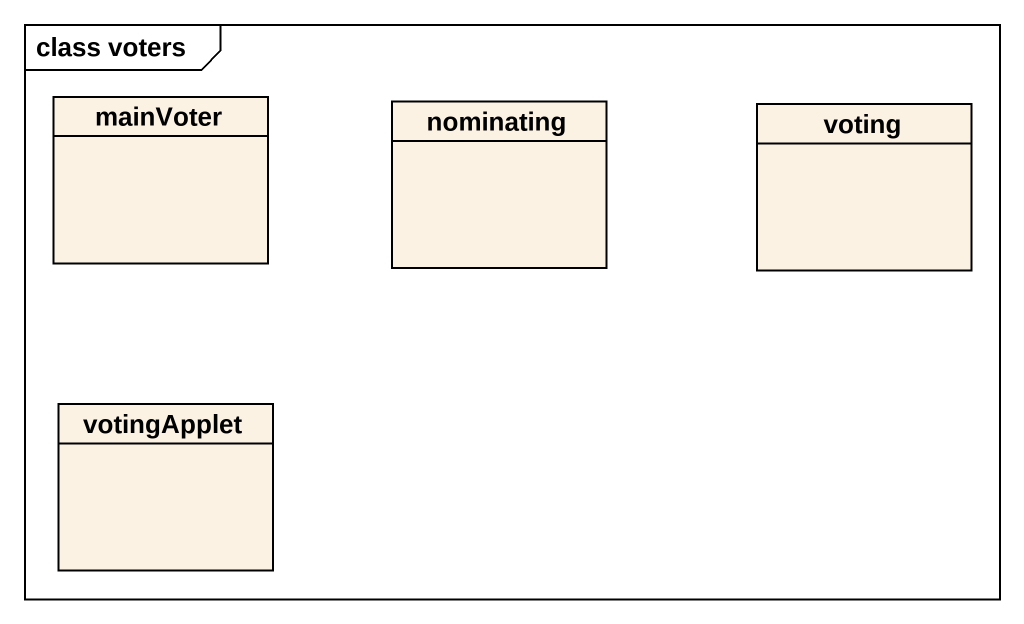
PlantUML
@startuml
mainframe class voters
hide circle
hide empty members
class mainVoter
class nominating
class voting
class votingApplet
@enduml
